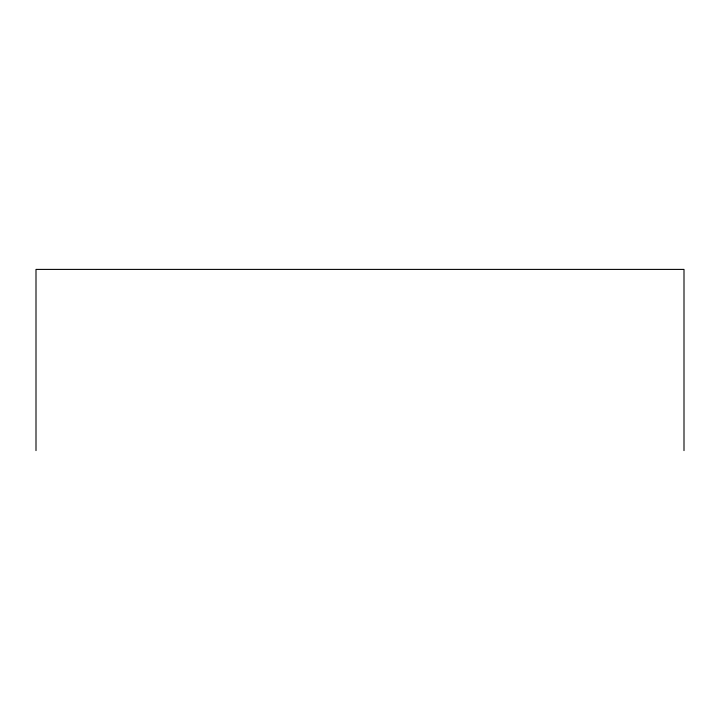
<?xml version="1.0" encoding="UTF-8"?>
<svg xmlns="http://www.w3.org/2000/svg" width="720" height="720" viewBox="0 0 720 720"><rect width="100%" height="100%" fill="white"/><g stroke="black" fill="none" stroke-linecap="round" stroke-linejoin="round"><path stroke-width="1.08" d="M684 450.594L684 269.406L36 269.406L36 450.594"/></g></svg>
